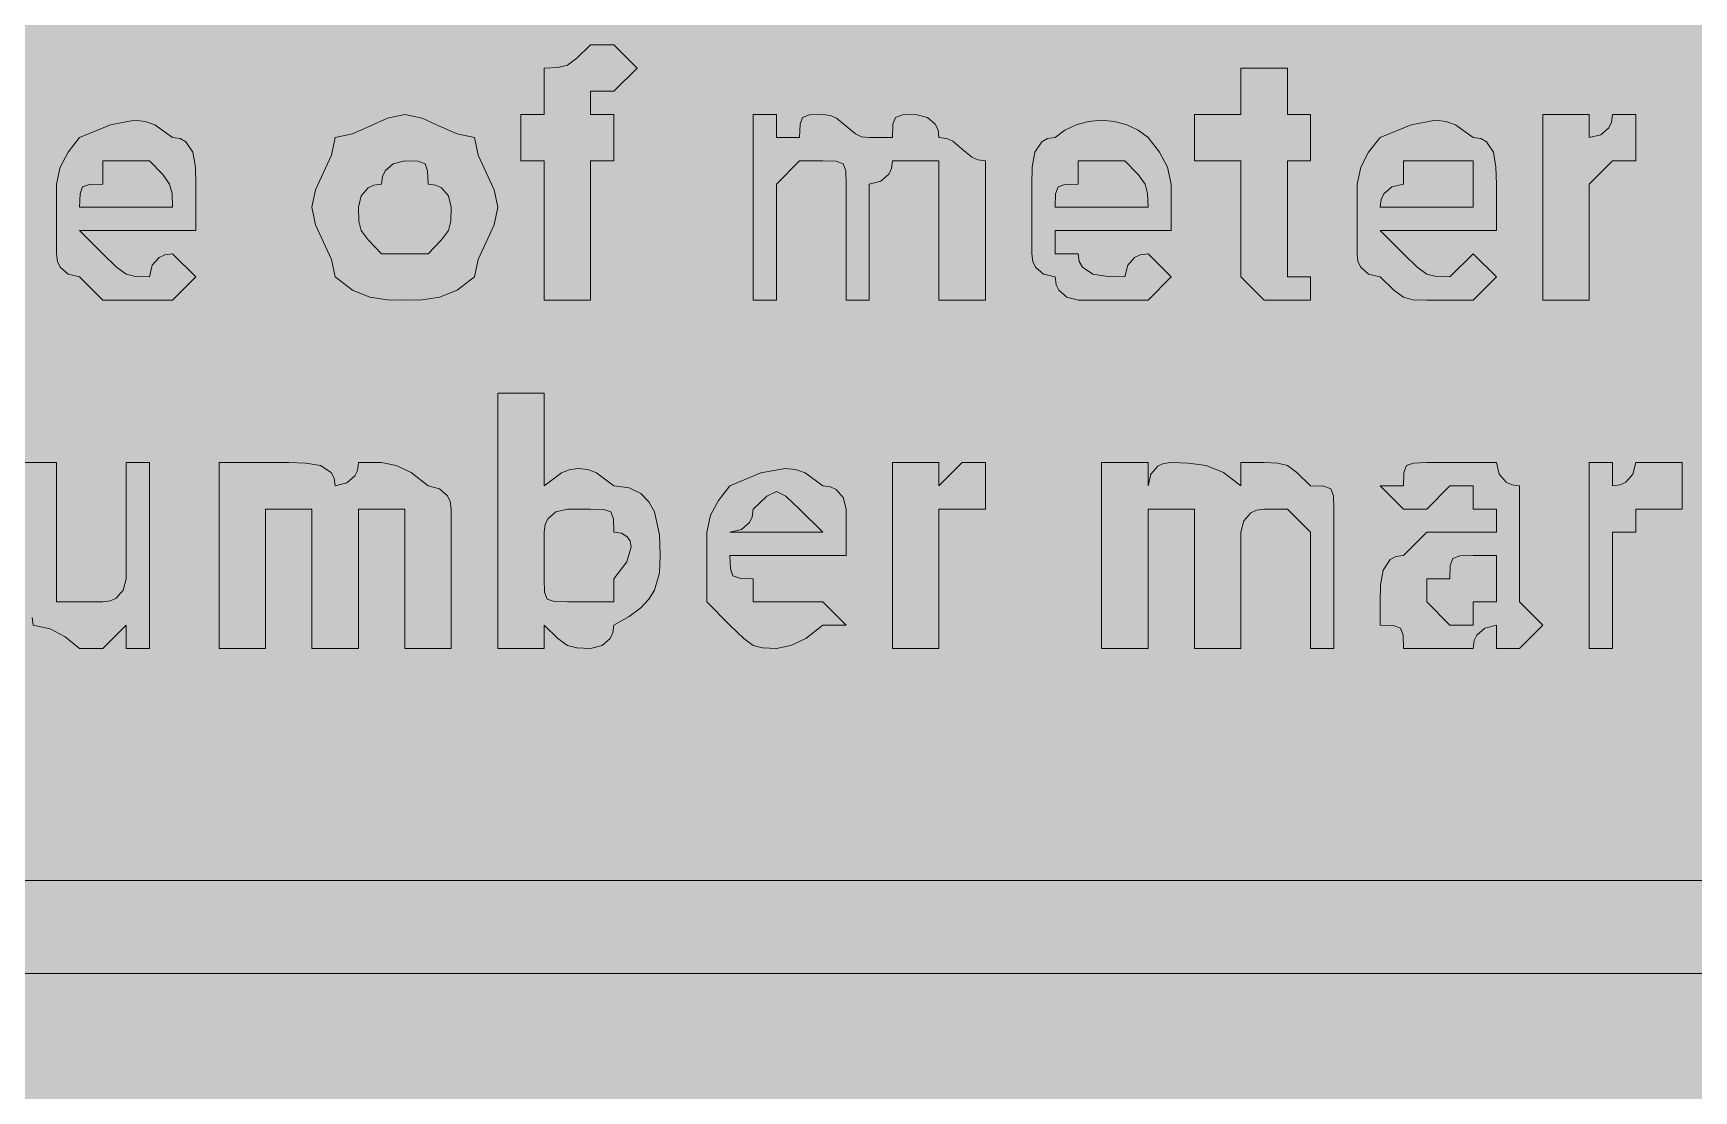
# Model space of a CAD drawing. Header units: metres. Extents: x 10 to 558, y 11 to 258.
# Drawn here: x 168.1 to 253.9, y 133.4 to 188 of the extents above; entities that cross this region are included whole.
import ezdxf

# ---------------------------------------------------------------- set-up
doc = ezdxf.new("R2010")
doc.units = ezdxf.units.M
doc.layers.add('FILL_FIREBRICK_C36B00', color=7, linetype='Continuous', true_color=0xc36b00)
doc.layers.add('FILL_WHITE_FFFFFF', color=7, linetype='Continuous', true_color=0xffffff)

msp = doc.modelspace()

# ---------------------------------------------------------------- hatches: boundary and pattern name
at = {"layer": 'FILL_FIREBRICK_C36B00', "true_color": 0xc36b00}
h = msp.add_hatch(color=7, dxfattribs=at)
h.dxf.hatch_style = 1
h.paths.add_polyline_path([(552.54, 258.22), (553.8, 258.09), (554.83, 257.73), (555.75, 257.04), (557.14, 255.43), (557.56, 254.72), (557.85, 254.04), (558.11, 252.65), (558.15, 251.04), (558.15, 18.24), (558.15, 14.64), (557.75, 14.59), (557.44, 14.43), (556.95, 13.89), (556.46, 13.12), (555.75, 12.24), (554.83, 11.55), (553.8, 11.19), (552.54, 11.06), (550.95, 11.04), (16.95, 11.04), (13.35, 11.04), (12.6, 11.64), (11.83, 12.05), (10.95, 12.24), (10.26, 13.85), (9.9, 15.24), (9.77, 16.63), (9.75, 18.24), (9.75, 251.04), (9.75, 254.64), (10.35, 255.39), (10.76, 256.16), (10.95, 257.04), (11.83, 257.23), (12.6, 257.64), (13.35, 258.24), (16.95, 258.24), (550.95, 258.24), (552.54, 258.22)])
at = {"layer": 'FILL_WHITE_FFFFFF', "true_color": 0xffffff}
h = msp.add_hatch(color=7, dxfattribs=at)
h.dxf.hatch_style = 1
h.paths.add_polyline_path([(196.95, 174.24), (194.55, 174.24), (194.55, 181.44), (193.35, 181.44), (193.35, 183.84), (194.55, 183.84), (194.55, 185.04), (194.55, 186.24), (195.26, 186.26), (195.75, 186.39), (196.24, 186.75), (196.95, 187.44), (198.15, 187.44), (199.35, 186.24), (198.15, 185.04), (196.95, 185.04), (196.95, 183.84), (198.15, 183.84), (198.15, 181.44), (196.95, 181.44), (196.95, 174.24)])
h = msp.add_hatch(color=7, dxfattribs=at)
h.dxf.hatch_style = 1
h.paths.add_polyline_path([(234.15, 175.44), (234.15, 174.24), (231.75, 174.24), (230.55, 175.44), (230.55, 176.64), (230.55, 181.44), (228.15, 181.44), (228.15, 183.84), (230.55, 183.84), (230.55, 186.24), (232.95, 186.24), (232.95, 183.84), (234.15, 183.84), (234.15, 181.44), (232.95, 181.44), (232.95, 176.64), (232.95, 175.44), (234.15, 175.44)])
h = msp.add_hatch(color=7, dxfattribs=at)
h.dxf.hatch_style = 1
h.paths.add_polyline_path([(183.15, 180.84), (183.56, 181.74), (183.75, 182.64), (184.65, 182.83), (185.55, 183.24), (186.45, 183.65), (187.35, 183.84), (188.25, 183.65), (189.15, 183.24), (190.05, 182.83), (190.95, 182.64), (191.14, 181.74), (191.55, 180.84), (191.96, 179.94), (192.15, 179.04), (191.96, 178.14), (191.55, 177.24), (191.14, 176.34), (190.95, 175.44), (190.05, 174.75), (189.15, 174.39), (188.25, 174.26), (187.35, 174.24), (186.45, 174.26), (185.55, 174.39), (184.65, 174.75), (183.75, 175.44), (183.56, 176.34), (183.15, 177.24), (182.74, 178.14), (182.55, 179.04), (182.74, 179.94), (183.15, 180.84)])
h.paths.add_polyline_path([(186.34, 180.93), (186.2, 180.64), (186.15, 180.24), (185.75, 180.19), (185.46, 180.05), (185.1, 179.64), (184.95, 179.04), (184.97, 178.33), (185.1, 177.84), (185.46, 177.35), (186.15, 176.64), (187.35, 176.64), (188.55, 176.64), (189.24, 177.35), (189.6, 177.84), (189.73, 178.33), (189.75, 179.04), (189.6, 179.64), (189.24, 180.05), (188.95, 180.19), (188.55, 180.24), (188.53, 180.93), (188.4, 181.29), (188.04, 181.42), (187.35, 181.44), (186.75, 181.29), (186.34, 180.93)], flags=16)
h = msp.add_hatch(color=7, dxfattribs=at)
h.dxf.hatch_style = 1
h.paths.add_polyline_path([(206.55, 182.64), (207.75, 182.64), (207.77, 183.33), (207.9, 183.69), (208.26, 183.82), (208.95, 183.84), (209.35, 183.79), (209.66, 183.65), (210.15, 183.24), (210.64, 182.83), (210.95, 182.69), (211.35, 182.64), (212.55, 182.64), (212.57, 183.33), (212.7, 183.69), (213.06, 183.82), (213.75, 183.84), (214.35, 183.69), (214.76, 183.33), (214.9, 183.04), (214.95, 182.64), (215.35, 182.59), (215.66, 182.45), (216.15, 182.04), (216.64, 181.63), (216.95, 181.49), (217.35, 181.44), (217.35, 180.24), (217.35, 174.24), (214.95, 174.24), (214.95, 180.24), (214.95, 181.44), (213.75, 181.44), (212.55, 181.44), (212.5, 181.04), (212.36, 180.75), (211.95, 180.39), (211.35, 180.24), (211.35, 174.24), (210.15, 174.24), (210.15, 180.24), (210.13, 180.93), (210, 181.29), (209.64, 181.42), (208.95, 181.44), (207.75, 181.44), (206.55, 180.24), (206.55, 174.24), (205.35, 174.24), (205.35, 183.84), (206.55, 183.84), (206.55, 182.64)])
h = msp.add_hatch(color=7, dxfattribs=at)
h.dxf.hatch_style = 1
h.paths.add_polyline_path([(249.15, 182.79), (249.56, 183.15), (249.7, 183.44), (249.75, 183.84), (250.95, 183.84), (250.95, 181.44), (249.75, 181.44), (248.55, 180.24), (248.55, 179.04), (248.55, 174.24), (246.15, 174.24), (246.15, 183.84), (248.55, 183.84), (248.55, 182.64), (249.15, 182.79)])
h = msp.add_hatch(color=7, dxfattribs=at)
h.dxf.hatch_style = 1
h.paths.add_polyline_path([(169.95, 175.59), (169.54, 175.95), (169.4, 176.24), (169.35, 176.64), (169.35, 180.24), (169.54, 181.12), (169.95, 181.89), (170.55, 182.64), (172.14, 183.31), (173.4, 183.54), (173.94, 183.48), (174.43, 183.31), (175.35, 182.64), (175.75, 182.59), (176.04, 182.43), (176.4, 181.89), (176.53, 181.12), (176.55, 180.24), (176.55, 177.84), (170.55, 177.84), (171.75, 176.64), (172.46, 175.95), (172.95, 175.59), (173.44, 175.46), (174.15, 175.44), (174.3, 176.04), (174.66, 176.45), (174.95, 176.59), (175.35, 176.64), (176.55, 175.44), (175.35, 174.24), (171.75, 174.24), (170.55, 175.44), (169.95, 175.59)])
h.paths.add_polyline_path([(175.33, 179.75), (175.2, 180.24), (174.84, 180.73), (174.15, 181.44), (171.75, 181.44), (171.75, 180.24), (171.06, 180.22), (170.7, 180.09), (170.57, 179.73), (170.55, 179.04), (175.35, 179.04), (175.33, 179.75)], flags=16)
h = msp.add_hatch(color=7, dxfattribs=at)
h.dxf.hatch_style = 1
h.paths.add_polyline_path([(221.14, 174.75), (221, 175.04), (220.95, 175.44), (220.35, 175.59), (219.94, 175.95), (219.8, 176.24), (219.75, 176.64), (219.75, 180.24), (219.77, 181.12), (219.9, 181.89), (220.26, 182.43), (220.55, 182.59), (220.95, 182.64), (221.45, 183.03), (222.04, 183.31), (222.68, 183.48), (223.35, 183.54), (224.02, 183.48), (224.66, 183.31), (225.25, 183.03), (225.75, 182.64), (226.35, 181.89), (226.76, 181.12), (226.95, 180.24), (226.95, 177.84), (220.95, 177.84), (220.95, 176.64), (222.15, 176.64), (222.2, 176.24), (222.36, 175.95), (222.9, 175.59), (223.67, 175.46), (224.55, 175.44), (224.7, 176.04), (225.06, 176.45), (225.35, 176.59), (225.75, 176.64), (226.95, 175.44), (225.75, 174.24), (222.15, 174.24), (221.55, 174.39), (221.14, 174.75)])
h.paths.add_polyline_path([(225.73, 179.75), (225.6, 180.24), (225.24, 180.73), (224.55, 181.44), (222.15, 181.44), (222.15, 180.24), (221.46, 180.22), (221.1, 180.09), (220.97, 179.73), (220.95, 179.04), (225.75, 179.04), (225.73, 179.75)], flags=16)
h = msp.add_hatch(color=7, dxfattribs=at)
h.dxf.hatch_style = 1
h.paths.add_polyline_path([(238.95, 174.39), (238.46, 174.75), (237.75, 175.44), (237.15, 175.59), (236.74, 175.95), (236.6, 176.24), (236.55, 176.64), (236.55, 180.24), (236.74, 181.12), (237.15, 181.89), (237.75, 182.64), (239.34, 183.31), (240.6, 183.54), (241.14, 183.48), (241.63, 183.31), (242.55, 182.64), (242.95, 182.59), (243.24, 182.43), (243.6, 181.89), (243.73, 181.12), (243.75, 180.24), (243.75, 177.84), (237.75, 177.84), (238.95, 176.64), (239.66, 175.95), (240.15, 175.59), (240.64, 175.46), (241.35, 175.44), (242.55, 176.64), (243.75, 175.44), (242.55, 174.24), (240.15, 174.24), (239.44, 174.26), (238.95, 174.39)])
h.paths.add_polyline_path([(242.55, 181.44), (241.35, 181.44), (238.95, 181.44), (238.95, 180.24), (238.35, 180.09), (237.94, 179.73), (237.8, 179.44), (237.75, 179.04), (242.55, 179.04), (242.55, 181.44)], flags=16)
h = msp.add_hatch(color=7, dxfattribs=at)
h.dxf.hatch_style = 1
h.paths.add_polyline_path([(195.9, 165.48), (196.35, 165.54), (196.8, 165.48), (197.25, 165.31), (198.15, 164.64), (198.94, 164.53), (199.54, 164.25), (199.96, 163.82), (200.25, 163.29), (200.51, 162.11), (200.55, 161.04), (200.51, 160.14), (200.25, 159.24), (199.96, 158.79), (199.54, 158.34), (198.94, 157.89), (198.15, 157.44), (198.1, 157.04), (197.96, 156.75), (197.55, 156.39), (196.95, 156.24), (196.24, 156.26), (195.75, 156.39), (195.26, 156.75), (194.55, 157.44), (194.55, 156.24), (192.15, 156.24), (192.15, 169.44), (194.55, 169.44), (194.55, 165.84), (194.55, 164.64), (195.45, 165.31), (195.9, 165.48)])
h.paths.add_polyline_path([(198.15, 159.84), (198.82, 160.72), (199.05, 161.49), (198.99, 161.8), (198.82, 162.03), (198.54, 162.19), (198.15, 162.24), (198.13, 162.93), (198, 163.29), (197.64, 163.42), (196.95, 163.44), (195.75, 163.44), (195.15, 163.29), (194.74, 162.93), (194.6, 162.64), (194.55, 162.24), (194.55, 159.84), (194.57, 159.15), (194.7, 158.79), (195.06, 158.66), (195.75, 158.64), (196.95, 158.64), (198.15, 158.64), (198.15, 159.84)], flags=16)
h = msp.add_hatch(color=7, dxfattribs=at)
h.dxf.hatch_style = 1
h.paths.add_polyline_path([(169.8, 156.84), (169.03, 157.25), (168.15, 157.44), (168.1, 157.84), (167.96, 158.15), (167.55, 158.64), (167.14, 159.13), (167, 159.44), (166.95, 159.84), (166.95, 165.84), (169.35, 165.84), (169.35, 159.84), (169.35, 158.64), (170.55, 158.64), (171.75, 158.64), (172.15, 158.69), (172.44, 158.83), (172.8, 159.24), (172.95, 159.84), (172.95, 165.84), (174.15, 165.84), (174.15, 156.24), (172.95, 156.24), (172.95, 157.44), (171.75, 156.24), (170.55, 156.24), (169.8, 156.84)])
h = msp.add_hatch(color=7, dxfattribs=at)
h.dxf.hatch_style = 1
h.paths.add_polyline_path([(182.23, 165.82), (183, 165.69), (183.54, 165.33), (183.7, 165.04), (183.75, 164.64), (184.35, 164.79), (184.76, 165.15), (184.9, 165.44), (184.95, 165.84), (186.15, 165.84), (186.9, 165.69), (187.67, 165.33), (188.55, 164.64), (189.15, 164.49), (189.56, 164.13), (189.7, 163.84), (189.75, 163.44), (189.75, 156.24), (187.35, 156.24), (187.35, 162.24), (187.35, 163.44), (186.15, 163.44), (184.95, 163.44), (184.95, 162.24), (184.95, 156.24), (182.55, 156.24), (182.55, 162.24), (182.55, 163.44), (181.35, 163.44), (180.15, 163.44), (180.15, 162.24), (180.15, 156.24), (177.75, 156.24), (177.75, 165.84), (180.15, 165.84), (181.35, 165.84), (182.23, 165.82)])
h = msp.add_hatch(color=7, dxfattribs=at)
h.dxf.hatch_style = 1
h.paths.add_polyline_path([(216.15, 165.84), (217.35, 165.84), (217.35, 163.44), (214.95, 163.44), (214.95, 162.24), (214.95, 156.24), (212.55, 156.24), (212.55, 165.84), (214.95, 165.84), (214.95, 164.64), (216.15, 165.84)])
h = msp.add_hatch(color=7, dxfattribs=at)
h.dxf.hatch_style = 1
h.paths.add_polyline_path([(225.75, 164.64), (225.9, 165.24), (226.26, 165.65), (226.55, 165.79), (226.95, 165.84), (227.85, 165.82), (228.75, 165.69), (229.65, 165.33), (230.55, 164.64), (230.55, 165.84), (231.75, 165.84), (232.46, 165.82), (232.95, 165.69), (233.44, 165.33), (234.15, 164.64), (234.84, 164.62), (235.2, 164.49), (235.33, 164.13), (235.35, 163.44), (235.35, 156.24), (234.15, 156.24), (234.15, 162.24), (232.95, 163.44), (231.75, 163.44), (231.35, 163.39), (231.06, 163.25), (230.7, 162.84), (230.55, 162.24), (230.55, 156.24), (228.15, 156.24), (228.15, 162.24), (228.15, 163.44), (226.95, 163.44), (225.75, 163.44), (225.75, 162.24), (225.75, 156.24), (223.35, 156.24), (223.35, 165.84), (225.75, 165.84), (225.75, 164.64)])
h = msp.add_hatch(color=7, dxfattribs=at)
h.dxf.hatch_style = 1
h.paths.add_polyline_path([(238.93, 156.93), (238.8, 157.29), (238.44, 157.42), (237.75, 157.44), (237.75, 158.64), (237.77, 159.52), (237.9, 160.29), (238.26, 160.83), (238.55, 160.99), (238.95, 161.04), (240.15, 162.24), (241.35, 162.24), (243.75, 162.24), (243.75, 163.44), (242.55, 163.44), (242.55, 164.64), (241.35, 164.64), (240.15, 163.44), (238.95, 163.44), (237.75, 164.64), (238.95, 164.64), (238.97, 165.33), (239.1, 165.69), (239.46, 165.82), (240.15, 165.84), (241.35, 165.84), (243.75, 165.84), (243.9, 165.24), (244.26, 164.83), (244.55, 164.69), (244.95, 164.64), (244.95, 163.44), (244.95, 161.04), (244.95, 158.64), (246.15, 157.44), (244.95, 156.24), (243.75, 156.24), (243.75, 157.44), (243.15, 157.29), (242.74, 156.93), (242.6, 156.64), (242.55, 156.24), (241.35, 156.24), (238.95, 156.24), (238.93, 156.93)])
h.paths.add_polyline_path([(242.55, 158.64), (243.75, 158.64), (243.75, 161.04), (242.55, 161.04), (241.86, 161.02), (241.5, 160.89), (241.37, 160.53), (241.35, 159.84), (240.15, 159.84), (240.15, 158.64), (241.35, 157.44), (242.55, 157.44), (242.55, 158.64)], flags=16)
h = msp.add_hatch(color=7, dxfattribs=at)
h.dxf.hatch_style = 1
h.paths.add_polyline_path([(250.15, 164.69), (250.44, 164.83), (250.8, 165.24), (250.95, 165.84), (253.35, 165.84), (253.35, 163.44), (250.95, 163.44), (250.95, 162.24), (249.75, 162.24), (249.75, 156.24), (248.55, 156.24), (248.55, 165.84), (249.75, 165.84), (249.75, 164.64), (250.15, 164.69)])
h = msp.add_hatch(color=7, dxfattribs=at)
h.dxf.hatch_style = 1
h.paths.add_polyline_path([(205.35, 156.39), (204.86, 156.75), (204.15, 157.44), (202.95, 158.64), (202.95, 162.24), (203.14, 163.12), (203.55, 163.89), (204.15, 164.64), (205.74, 165.31), (207, 165.54), (207.54, 165.48), (208.03, 165.31), (208.95, 164.64), (209.35, 164.59), (209.64, 164.45), (210, 164.04), (210.15, 163.44), (210.15, 161.04), (204.15, 161.04), (204.17, 160.35), (204.3, 159.99), (204.66, 159.86), (205.35, 159.84), (205.35, 158.64), (207.75, 158.64), (208.95, 158.64), (210.15, 157.44), (208.95, 157.44), (208.07, 156.75), (207.3, 156.39), (206.55, 156.24), (205.84, 156.26), (205.35, 156.39)])
h.paths.add_polyline_path([(207.75, 163.44), (207.04, 164.11), (206.55, 164.34), (206.06, 164.11), (205.35, 163.44), (205.3, 163.04), (205.16, 162.75), (204.75, 162.39), (204.15, 162.24), (208.95, 162.24), (207.75, 163.44)], flags=16)
h = msp.add_hatch(color=7, dxfattribs=at)
h.dxf.hatch_style = 1
h.paths.add_polyline_path([(76.95, 135.84), (69.75, 135.84), (62.55, 141.84), (69.75, 149.04), (76.95, 149.04), (72.15, 144.24), (505.35, 144.24), (505.35, 139.44), (72.15, 139.44), (76.95, 135.84)])

# ---------------------------------------------------------------- linework, layer by layer
at = {"layer": 'FILL_WHITE_FFFFFF', "lineweight": 0, "true_color": 0xffffff}
for points in [[(196.95, 174.24), (194.55, 174.24), (194.55, 181.44), (193.35, 181.44), (193.35, 183.84), (194.55, 183.84), (194.55, 185.04), (194.55, 186.24), (195.26, 186.26), (195.75, 186.39), (196.24, 186.75), (196.95, 187.44), (198.15, 187.44), (199.35, 186.24), (198.15, 185.04), (196.95, 185.04), (196.95, 183.84), (198.15, 183.84), (198.15, 181.44), (196.95, 181.44)], [(234.15, 175.44), (234.15, 174.24), (231.75, 174.24), (230.55, 175.44), (230.55, 176.64), (230.55, 181.44), (228.15, 181.44), (228.15, 183.84), (230.55, 183.84), (230.55, 186.24), (232.95, 186.24), (232.95, 183.84), (234.15, 183.84), (234.15, 181.44), (232.95, 181.44), (232.95, 176.64), (232.95, 175.44)], [(183.15, 180.84), (183.56, 181.74), (183.75, 182.64), (184.65, 182.83), (185.55, 183.24), (186.45, 183.65), (187.35, 183.84), (188.25, 183.65), (189.15, 183.24), (190.05, 182.83), (190.95, 182.64), (191.14, 181.74), (191.55, 180.84), (191.96, 179.94), (192.15, 179.04), (191.96, 178.14), (191.55, 177.24), (191.14, 176.34), (190.95, 175.44), (190.05, 174.75), (189.15, 174.39), (188.25, 174.26), (187.35, 174.24), (186.45, 174.26), (185.55, 174.39), (184.65, 174.75), (183.75, 175.44), (183.56, 176.34), (183.15, 177.24), (182.74, 178.14), (182.55, 179.04), (182.74, 179.94)], [(206.55, 182.64), (207.75, 182.64), (207.77, 183.33), (207.9, 183.69), (208.26, 183.82), (208.95, 183.84), (209.35, 183.79), (209.66, 183.65), (210.15, 183.24), (210.64, 182.83), (210.95, 182.69), (211.35, 182.64), (212.55, 182.64), (212.57, 183.33), (212.7, 183.69), (213.06, 183.82), (213.75, 183.84), (214.35, 183.69), (214.76, 183.33), (214.9, 183.04), (214.95, 182.64), (215.35, 182.59), (215.66, 182.45), (216.15, 182.04), (216.64, 181.63), (216.95, 181.49), (217.35, 181.44), (217.35, 180.24), (217.35, 174.24), (214.95, 174.24), (214.95, 180.24), (214.95, 181.44), (213.75, 181.44), (212.55, 181.44), (212.5, 181.04), (212.36, 180.75), (211.95, 180.39), (211.35, 180.24), (211.35, 174.24), (210.15, 174.24), (210.15, 180.24), (210.13, 180.93), (210, 181.29), (209.64, 181.42), (208.95, 181.44), (207.75, 181.44), (206.55, 180.24), (206.55, 174.24), (205.35, 174.24), (205.35, 183.84), (206.55, 183.84)], [(249.15, 182.79), (249.56, 183.15), (249.7, 183.44), (249.75, 183.84), (250.95, 183.84), (250.95, 181.44), (249.75, 181.44), (248.55, 180.24), (248.55, 179.04), (248.55, 174.24), (246.15, 174.24), (246.15, 183.84), (248.55, 183.84), (248.55, 182.64)], [(169.95, 175.59), (169.54, 175.95), (169.4, 176.24), (169.35, 176.64), (169.35, 180.24), (169.54, 181.12), (169.95, 181.89), (170.55, 182.64), (172.14, 183.31), (173.4, 183.54), (173.94, 183.48), (174.43, 183.31), (175.35, 182.64), (175.75, 182.59), (176.04, 182.43), (176.4, 181.89), (176.53, 181.12), (176.55, 180.24), (176.55, 177.84), (170.55, 177.84), (171.75, 176.64), (172.46, 175.95), (172.95, 175.59), (173.44, 175.46), (174.15, 175.44), (174.3, 176.04), (174.66, 176.45), (174.95, 176.59), (175.35, 176.64), (176.55, 175.44), (175.35, 174.24), (171.75, 174.24), (170.55, 175.44)], [(221.14, 174.75), (221, 175.04), (220.95, 175.44), (220.35, 175.59), (219.94, 175.95), (219.8, 176.24), (219.75, 176.64), (219.75, 180.24), (219.77, 181.12), (219.9, 181.89), (220.26, 182.43), (220.55, 182.59), (220.95, 182.64), (221.45, 183.03), (222.04, 183.31), (222.68, 183.48), (223.35, 183.54), (224.02, 183.48), (224.66, 183.31), (225.25, 183.03), (225.75, 182.64), (226.35, 181.89), (226.76, 181.12), (226.95, 180.24), (226.95, 177.84), (220.95, 177.84), (220.95, 176.64), (222.15, 176.64), (222.2, 176.24), (222.36, 175.95), (222.9, 175.59), (223.67, 175.46), (224.55, 175.44), (224.7, 176.04), (225.06, 176.45), (225.35, 176.59), (225.75, 176.64), (226.95, 175.44), (225.75, 174.24), (222.15, 174.24), (221.55, 174.39)], [(238.95, 174.39), (238.46, 174.75), (237.75, 175.44), (237.15, 175.59), (236.74, 175.95), (236.6, 176.24), (236.55, 176.64), (236.55, 180.24), (236.74, 181.12), (237.15, 181.89), (237.75, 182.64), (239.34, 183.31), (240.6, 183.54), (241.14, 183.48), (241.63, 183.31), (242.55, 182.64), (242.95, 182.59), (243.24, 182.43), (243.6, 181.89), (243.73, 181.12), (243.75, 180.24), (243.75, 177.84), (237.75, 177.84), (238.95, 176.64), (239.66, 175.95), (240.15, 175.59), (240.64, 175.46), (241.35, 175.44), (242.55, 176.64), (243.75, 175.44), (242.55, 174.24), (240.15, 174.24), (239.44, 174.26)], [(175.33, 179.75), (175.2, 180.24), (174.84, 180.73), (174.15, 181.44), (171.75, 181.44), (171.75, 180.24), (171.06, 180.22), (170.7, 180.09), (170.57, 179.73), (170.55, 179.04), (175.35, 179.04)], [(186.34, 180.93), (186.2, 180.64), (186.15, 180.24), (185.75, 180.19), (185.46, 180.05), (185.1, 179.64), (184.95, 179.04), (184.97, 178.33), (185.1, 177.84), (185.46, 177.35), (186.15, 176.64), (187.35, 176.64), (188.55, 176.64), (189.24, 177.35), (189.6, 177.84), (189.73, 178.33), (189.75, 179.04), (189.6, 179.64), (189.24, 180.05), (188.95, 180.19), (188.55, 180.24), (188.53, 180.93), (188.4, 181.29), (188.04, 181.42), (187.35, 181.44), (186.75, 181.29)], [(225.73, 179.75), (225.6, 180.24), (225.24, 180.73), (224.55, 181.44), (222.15, 181.44), (222.15, 180.24), (221.46, 180.22), (221.1, 180.09), (220.97, 179.73), (220.95, 179.04), (225.75, 179.04)], [(242.55, 181.44), (241.35, 181.44), (238.95, 181.44), (238.95, 180.24), (238.35, 180.09), (237.94, 179.73), (237.8, 179.44), (237.75, 179.04), (242.55, 179.04)], [(195.9, 165.48), (196.35, 165.54), (196.8, 165.48), (197.25, 165.31), (198.15, 164.64), (198.94, 164.53), (199.54, 164.25), (199.96, 163.82), (200.25, 163.29), (200.51, 162.11), (200.55, 161.04), (200.51, 160.14), (200.25, 159.24), (199.96, 158.79), (199.54, 158.34), (198.94, 157.89), (198.15, 157.44), (198.1, 157.04), (197.96, 156.75), (197.55, 156.39), (196.95, 156.24), (196.24, 156.26), (195.75, 156.39), (195.26, 156.75), (194.55, 157.44), (194.55, 156.24), (192.15, 156.24), (192.15, 169.44), (194.55, 169.44), (194.55, 165.84), (194.55, 164.64), (195.45, 165.31)], [(182.23, 165.82), (183, 165.69), (183.54, 165.33), (183.7, 165.04), (183.75, 164.64), (184.35, 164.79), (184.76, 165.15), (184.9, 165.44), (184.95, 165.84), (186.15, 165.84), (186.9, 165.69), (187.67, 165.33), (188.55, 164.64), (189.15, 164.49), (189.56, 164.13), (189.7, 163.84), (189.75, 163.44), (189.75, 156.24), (187.35, 156.24), (187.35, 162.24), (187.35, 163.44), (186.15, 163.44), (184.95, 163.44), (184.95, 162.24), (184.95, 156.24), (182.55, 156.24), (182.55, 162.24), (182.55, 163.44), (181.35, 163.44), (180.15, 163.44), (180.15, 162.24), (180.15, 156.24), (177.75, 156.24), (177.75, 165.84), (180.15, 165.84), (181.35, 165.84)], [(216.15, 165.84), (217.35, 165.84), (217.35, 163.44), (214.95, 163.44), (214.95, 162.24), (214.95, 156.24), (212.55, 156.24), (212.55, 165.84), (214.95, 165.84), (214.95, 164.64)], [(225.75, 164.64), (225.9, 165.24), (226.26, 165.65), (226.55, 165.79), (226.95, 165.84), (227.85, 165.82), (228.75, 165.69), (229.65, 165.33), (230.55, 164.64), (230.55, 165.84), (231.75, 165.84), (232.46, 165.82), (232.95, 165.69), (233.44, 165.33), (234.15, 164.64), (234.84, 164.62), (235.2, 164.49), (235.33, 164.13), (235.35, 163.44), (235.35, 156.24), (234.15, 156.24), (234.15, 162.24), (232.95, 163.44), (231.75, 163.44), (231.35, 163.39), (231.06, 163.25), (230.7, 162.84), (230.55, 162.24), (230.55, 156.24), (228.15, 156.24), (228.15, 162.24), (228.15, 163.44), (226.95, 163.44), (225.75, 163.44), (225.75, 162.24), (225.75, 156.24), (223.35, 156.24), (223.35, 165.84), (225.75, 165.84)], [(238.93, 156.93), (238.8, 157.29), (238.44, 157.42), (237.75, 157.44), (237.75, 158.64), (237.77, 159.52), (237.9, 160.29), (238.26, 160.83), (238.55, 160.99), (238.95, 161.04), (240.15, 162.24), (241.35, 162.24), (243.75, 162.24), (243.75, 163.44), (242.55, 163.44), (242.55, 164.64), (241.35, 164.64), (240.15, 163.44), (238.95, 163.44), (237.75, 164.64), (238.95, 164.64), (238.97, 165.33), (239.1, 165.69), (239.46, 165.82), (240.15, 165.84), (241.35, 165.84), (243.75, 165.84), (243.9, 165.24), (244.26, 164.83), (244.55, 164.69), (244.95, 164.64), (244.95, 163.44), (244.95, 161.04), (244.95, 158.64), (246.15, 157.44), (244.95, 156.24), (243.75, 156.24), (243.75, 157.44), (243.15, 157.29), (242.74, 156.93), (242.6, 156.64), (242.55, 156.24), (241.35, 156.24), (238.95, 156.24)], [(250.15, 164.69), (250.44, 164.83), (250.8, 165.24), (250.95, 165.84), (253.35, 165.84), (253.35, 163.44), (250.95, 163.44), (250.95, 162.24), (249.75, 162.24), (249.75, 156.24), (248.55, 156.24), (248.55, 165.84), (249.75, 165.84), (249.75, 164.64)], [(205.35, 156.39), (204.86, 156.75), (204.15, 157.44), (202.95, 158.64), (202.95, 162.24), (203.14, 163.12), (203.55, 163.89), (204.15, 164.64), (205.74, 165.31), (207, 165.54), (207.54, 165.48), (208.03, 165.31), (208.95, 164.64), (209.35, 164.59), (209.64, 164.45), (210, 164.04), (210.15, 163.44), (210.15, 161.04), (204.15, 161.04), (204.17, 160.35), (204.3, 159.99), (204.66, 159.86), (205.35, 159.84), (205.35, 158.64), (207.75, 158.64), (208.95, 158.64), (210.15, 157.44), (208.95, 157.44), (208.07, 156.75), (207.3, 156.39), (206.55, 156.24), (205.84, 156.26)], [(207.75, 163.44), (207.04, 164.11), (206.55, 164.34), (206.06, 164.11), (205.35, 163.44), (205.3, 163.04), (205.16, 162.75), (204.75, 162.39), (204.15, 162.24), (208.95, 162.24)], [(198.15, 159.84), (198.82, 160.72), (199.05, 161.49), (198.99, 161.8), (198.82, 162.03), (198.54, 162.19), (198.15, 162.24), (198.13, 162.93), (198, 163.29), (197.64, 163.42), (196.95, 163.44), (195.75, 163.44), (195.15, 163.29), (194.74, 162.93), (194.6, 162.64), (194.55, 162.24), (194.55, 159.84), (194.57, 159.15), (194.7, 158.79), (195.06, 158.66), (195.75, 158.64), (196.95, 158.64), (198.15, 158.64)], [(242.55, 158.64), (243.75, 158.64), (243.75, 161.04), (242.55, 161.04), (241.86, 161.02), (241.5, 160.89), (241.37, 160.53), (241.35, 159.84), (240.15, 159.84), (240.15, 158.64), (241.35, 157.44), (242.55, 157.44)], [(76.95, 135.84), (69.75, 135.84), (62.55, 141.84), (69.75, 149.04), (76.95, 149.04), (72.15, 144.24), (505.35, 144.24), (505.35, 139.44), (72.15, 139.44)]]:
    msp.add_lwpolyline(points, close=True, dxfattribs=at)
msp.add_lwpolyline([(166.95, 165.84), (169.35, 165.84), (169.35, 159.84), (169.35, 158.64), (170.55, 158.64), (171.75, 158.64), (172.15, 158.69), (172.44, 158.83), (172.8, 159.24), (172.95, 159.84), (172.95, 165.84), (174.15, 165.84), (174.15, 156.24), (172.95, 156.24), (172.95, 157.44), (171.75, 156.24), (170.55, 156.24), (169.8, 156.84), (169.03, 157.25), (168.15, 157.44), (168.1, 157.84)], dxfattribs=at)

doc.saveas('drawing.dxf')
